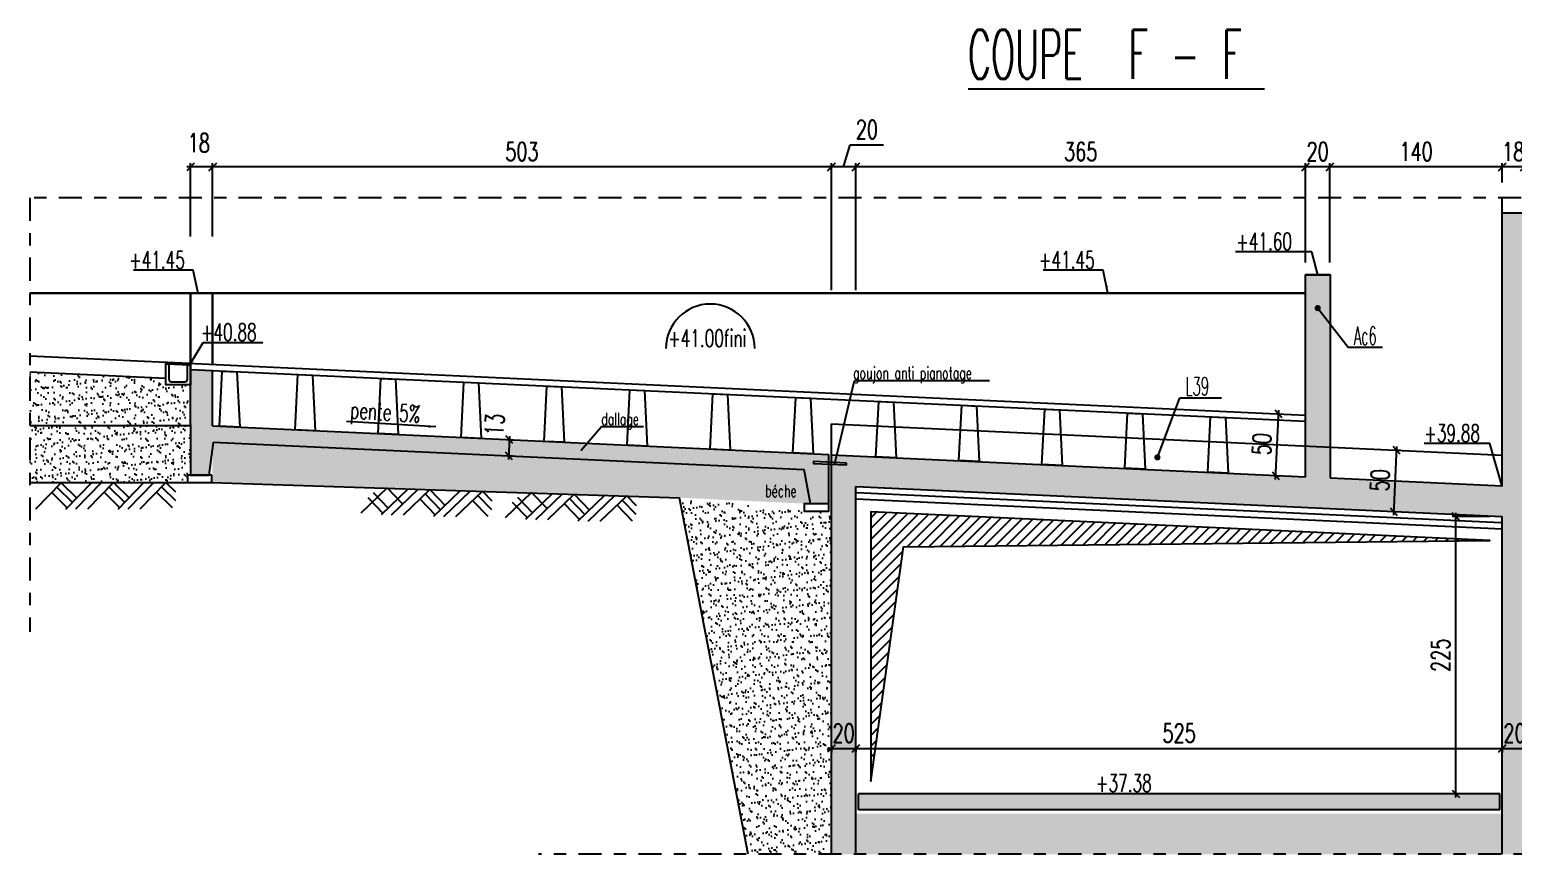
# Model space of a CAD drawing. Extents: x 308 to 787, y -199 to -146.
# Drawn here: x 318.69 to 330.75, y -190.44 to -183.73 of the extents above; entities that cross this region are included whole.
import ezdxf

# ---------------------------------------------------------------- set-up
doc = ezdxf.new("R2010")
doc.units = 0
doc.header["$LTSCALE"] = 0.5
doc.header["$MEASUREMENT"] = 0
for name, pattern in [('AXES2', [1.125, 0.75, -0.125, 0.125, -0.125]), ('CACHE', [0.375, 0.25, -0.125]), ('DISCONTINU2', [0.375, 0.25, -0.125])]:
    doc.linetypes.add(name, pattern=pattern)
doc.layers.get('0').update_dxf_attribs({"linetype": 'CONTINUOUS'})
doc.layers.get('DEFPOINTS').update_dxf_attribs({"linetype": 'CONTINUOUS'})
for name, color, linetype in [('_ SERTI RESERVATION', 210, 'CACHE'), ('AXES', 6, 'AXES2'), ('COTATION', 7, 'CONTINUOUS'), ('HABILLAGE', 7, 'CONTINUOUS'), ('MURS', 3, 'CONTINUOUS'), ('POCHAGE', 254, 'CONTINUOUS'), ('RDC', 7, 'DISCONTINU2'), ('REPERE-POUT', 4, 'CONTINUOUS'), ('REPERE-SEM', 4, 'CONTINUOUS')]:
    doc.layers.add(name, color=color, linetype=linetype)
doc.layers.add('STR - MACONNERIE', color=4, linetype='CONTINUOUS', lineweight=30)
doc.styles.add('ROMANS8', font='romans.shx', dxfattribs={"width": 0.7})
doc.styles.get("Standard").update_dxf_attribs({"font": 'txt.shx'})
doc.linetypes.add('ISOLATION', pattern='A,0.0001,-0.1,[134,ltypeshp.shx,S=0.1,R=0,X=-0.1,Y=0],-0.2,[134,ltypeshp.shx,S=0.1,R=180,X=0.1,Y=0],-0.1', length=0.4001)
doc.dimstyles.new('COT50 cm', dxfattribs={"dimtxt": 0.15, "dimasz": 0.06, "dimexe": 0.03, "dimexo": 0.1, "dimgap": 0.05, "dimtad": 1, "dimdec": 0, "dimlfac": 100, "dimzin": 0, "dimdsep": 46, "dimtxsty": 'ROMANS8', "dimblk1": 'OBLIQUE', "dimblk2": 'OBLIQUE', "dimsah": 1, "dimcen": 0.03, "dimdle": 0.03, "dimclrt": 1, "dimadec": 0, "dimazin": 0, "dimtfac": 1, "dimtdec": 0, "dimtmove": 0, "dimatfit": 3, "dimfxl": 0, "dimtolj": 1, "dimtzin": 0, "dimlwd": -1, "dimlwe": -1, "dimarcsym": 0})
pattern_1 = [(37.5, (-105.33096, -43.32228), (-0.003149668, 0.096341188), [0, -0.076, 0, -0.085, 0, -0.08125]), (7.5, (-105.33096, -43.32228), (0.088488835, 0.141107303), [0, -0.041, 0, -0.0685, 0, -0.02625]), (327.5, (-105.39246, -43.32228), (0.155707093, 0.000282953), [0, -0.025, 0, -0.09, 0, -0.1175]), (317.5, (-105.39246, -43.32228), (0.15030633, 0.04388378), [0, -0.0125, 0, -0.059, 0, -0.0675])]

# ---------------------------------------------------------------- blocks, each defined once
blk = doc.blocks.new('_Oblique')
at = {"layer": 'COTATION', "color": 0, "lineweight": -2}
blk.add_line((-0.5, -0.5), (0.5, 0.5), dxfattribs=at)
blk = doc.blocks.new('*D712')
at = {"layer": 'COTATION', "color": 0, "transparency": 16777216}
for p, q in [((328.816, -187.391), (328.842, -186.828)), ((328.841, -186.858), (328.871, -186.859)), ((328.817, -187.361), (328.847, -187.362))]:
    blk.add_line(p, q, dxfattribs=at)
at = {"layer": 'DEFPOINTS', "color": 0, "transparency": 16777216}
for p in [(328.826, -186.857), (328.841, -186.858), (328.802, -187.36)]:
    blk.add_point(p, dxfattribs=at)
at = {"layer": 'COTATION', "color": 0, "transparency": 16777216, "xscale": 0.06, "yscale": 0.06, "zscale": 0.06}
for p, rotation in [((328.841, -186.858), 87.34204694739125), ((328.817, -187.361), 267.3420469473912)]:
    blk.add_blockref('_Oblique', p, dxfattribs=dict(at, rotation=rotation))
at = {"layer": 'COTATION', "color": 1, "transparency": 16777216, "insert": (328.704, -187.103), "char_height": 0.15, "attachment_point": 5, "rotation": 87.342, "style": 'ROMANS8'}
blk.add_mtext('\\A1;50', dxfattribs=at)
blk = doc.blocks.new('*D718')
at = {"layer": 'COTATION', "color": 0, "transparency": 16777216}
for p, q in [((330.868, -184.851), (330.628, -184.851)), ((330.658, -184.976), (330.658, -184.821)), ((330.838, -184.976), (330.838, -184.821))]:
    blk.add_line(p, q, dxfattribs=at)
at = {"layer": 'DEFPOINTS', "color": 0, "transparency": 16777216}
for p in [(330.658, -184.851), (330.658, -185.076), (330.838, -185.076)]:
    blk.add_point(p, dxfattribs=at)
at = {"layer": 'COTATION', "color": 0, "transparency": 16777216, "xscale": 0.06, "yscale": 0.06, "zscale": 0.06, "rotation": 180}
blk.add_blockref('_Oblique', (330.658, -184.851), dxfattribs=at)
at = {"layer": 'COTATION', "color": 0, "transparency": 16777216, "xscale": 0.06, "yscale": 0.06, "zscale": 0.06}
blk.add_blockref('_Oblique', (330.838, -184.851), dxfattribs=at)
at = {"layer": 'COTATION', "color": 1, "transparency": 16777216, "insert": (330.748, -184.726), "char_height": 0.15, "attachment_point": 5, "style": 'ROMANS8'}
blk.add_mtext('\\A1;18', dxfattribs=at)
blk = doc.blocks.new('*D720')
at = {"layer": 'COTATION', "color": 0, "transparency": 16777216}
for p, q in [((330.688, -184.851), (329.228, -184.851)), ((329.258, -185.626), (329.258, -184.821)), ((330.658, -184.976), (330.658, -184.821))]:
    blk.add_line(p, q, dxfattribs=at)
at = {"layer": 'DEFPOINTS', "color": 0, "transparency": 16777216}
for p in [(329.258, -184.851), (330.658, -185.076), (329.258, -185.726)]:
    blk.add_point(p, dxfattribs=at)
at = {"layer": 'COTATION', "color": 0, "transparency": 16777216, "xscale": 0.06, "yscale": 0.06, "zscale": 0.06, "rotation": 180}
blk.add_blockref('_Oblique', (329.258, -184.851), dxfattribs=at)
at = {"layer": 'COTATION', "color": 0, "transparency": 16777216, "xscale": 0.06, "yscale": 0.06, "zscale": 0.06}
blk.add_blockref('_Oblique', (330.658, -184.851), dxfattribs=at)
at = {"layer": 'COTATION', "color": 1, "transparency": 16777216, "insert": (329.958, -184.726), "char_height": 0.15, "attachment_point": 5, "style": 'ROMANS8'}
blk.add_mtext('\\A1;140', dxfattribs=at)
blk = doc.blocks.new('*D721')
at = {"layer": 'COTATION', "color": 0, "transparency": 16777216}
for p, q in [((325.305, -184.851), (325.359, -184.671)), ((325.359, -184.671), (325.629, -184.671)), ((325.435, -184.851), (325.175, -184.851)), ((325.205, -185.851), (325.205, -184.821)), ((325.405, -185.851), (325.405, -184.821))]:
    blk.add_line(p, q, dxfattribs=at)
at = {"layer": 'DEFPOINTS', "color": 0, "transparency": 16777216}
for p in [(325.205, -184.851), (325.205, -187.19), (325.405, -187.238)]:
    blk.add_point(p, dxfattribs=at)
at = {"layer": 'COTATION', "color": 0, "transparency": 16777216, "xscale": 0.06, "yscale": 0.06, "zscale": 0.06, "rotation": 180}
blk.add_blockref('_Oblique', (325.205, -184.851), dxfattribs=at)
at = {"layer": 'COTATION', "color": 0, "transparency": 16777216, "xscale": 0.06, "yscale": 0.06, "zscale": 0.06}
blk.add_blockref('_Oblique', (325.405, -184.851), dxfattribs=at)
at = {"layer": 'COTATION', "color": 1, "transparency": 16777216, "insert": (325.494, -184.546), "char_height": 0.15, "attachment_point": 5, "style": 'ROMANS8'}
blk.add_mtext('\\A1;20', dxfattribs=at)
blk = doc.blocks.new('*D722')
at = {"layer": 'COTATION', "color": 0, "transparency": 16777216}
for p, q in [((325.235, -184.851), (320.146, -184.851)), ((320.176, -185.302), (320.176, -184.821)), ((325.205, -185.851), (325.205, -184.821))]:
    blk.add_line(p, q, dxfattribs=at)
at = {"layer": 'DEFPOINTS', "color": 0, "transparency": 16777216}
for p in [(320.176, -184.851), (320.176, -185.402), (325.205, -186.979)]:
    blk.add_point(p, dxfattribs=at)
at = {"layer": 'COTATION', "color": 0, "transparency": 16777216, "xscale": 0.06, "yscale": 0.06, "zscale": 0.06, "rotation": 180}
blk.add_blockref('_Oblique', (320.176, -184.851), dxfattribs=at)
at = {"layer": 'COTATION', "color": 0, "transparency": 16777216, "xscale": 0.06, "yscale": 0.06, "zscale": 0.06}
blk.add_blockref('_Oblique', (325.205, -184.851), dxfattribs=at)
at = {"layer": 'COTATION', "color": 1, "transparency": 16777216, "insert": (322.69, -184.726), "char_height": 0.15, "attachment_point": 5, "style": 'ROMANS8'}
blk.add_mtext('\\A1;503', dxfattribs=at)
blk = doc.blocks.new('*D725')
at = {"layer": 'COTATION', "color": 0, "transparency": 16777216}
for p, q in [((320.206, -184.851), (319.966, -184.851)), ((319.996, -185.415), (319.996, -184.821)), ((320.176, -185.415), (320.176, -184.821))]:
    blk.add_line(p, q, dxfattribs=at)
at = {"layer": 'DEFPOINTS', "color": 0, "transparency": 16777216}
for p in [(319.996, -184.851), (319.996, -185.515), (320.176, -185.515)]:
    blk.add_point(p, dxfattribs=at)
at = {"layer": 'COTATION', "color": 0, "transparency": 16777216, "xscale": 0.06, "yscale": 0.06, "zscale": 0.06, "rotation": 180}
blk.add_blockref('_Oblique', (319.996, -184.851), dxfattribs=at)
at = {"layer": 'COTATION', "color": 0, "transparency": 16777216, "xscale": 0.06, "yscale": 0.06, "zscale": 0.06}
blk.add_blockref('_Oblique', (320.176, -184.851), dxfattribs=at)
at = {"layer": 'COTATION', "color": 1, "transparency": 16777216, "insert": (320.064, -184.655), "char_height": 0.15, "attachment_point": 5, "style": 'ROMANS8'}
blk.add_mtext('\\A1;18', dxfattribs=at)
blk = doc.blocks.new('*D797')
at = {"layer": 'COTATION', "color": 0, "transparency": 16777216}
for p, q in [((330.558, -187.693), (330.252, -187.693)), ((330.282, -189.976), (330.282, -187.663)), ((330.538, -189.946), (330.252, -189.946))]:
    blk.add_line(p, q, dxfattribs=at)
at = {"layer": 'DEFPOINTS', "color": 0, "transparency": 16777216}
for p in [(330.282, -187.693), (330.658, -187.693), (330.638, -189.946)]:
    blk.add_point(p, dxfattribs=at)
at = {"layer": 'COTATION', "color": 0, "transparency": 16777216, "xscale": 0.06, "yscale": 0.06, "zscale": 0.06}
for p, rotation in [((330.282, -187.693), 90), ((330.282, -189.946), 270)]:
    blk.add_blockref('_Oblique', p, dxfattribs=dict(at, rotation=rotation))
at = {"layer": 'COTATION', "color": 1, "transparency": 16777216, "insert": (330.157, -188.82), "char_height": 0.15, "attachment_point": 5, "rotation": 90, "style": 'ROMANS8'}
blk.add_mtext('\\A1;225', dxfattribs=at)
blk = doc.blocks.new('*D872')
at = {"layer": 'COTATION', "color": 0, "transparency": 16777216}
for p, q in [((322.59, -187.038), (322.581, -187.228)), ((322.588, -187.068), (322.618, -187.07)), ((322.582, -187.198), (322.612, -187.199))]:
    blk.add_line(p, q, dxfattribs=at)
at = {"layer": 'DEFPOINTS', "color": 0, "transparency": 16777216}
for p in [(322.535, -187.066), (322.529, -187.196), (322.582, -187.198)]:
    blk.add_point(p, dxfattribs=at)
at = {"layer": 'COTATION', "color": 0, "transparency": 16777216, "xscale": 0.06, "yscale": 0.06, "zscale": 0.06}
for p, rotation in [((322.588, -187.068), 87.34204694736017), ((322.582, -187.198), 267.3420469473602)]:
    blk.add_blockref('_Oblique', p, dxfattribs=dict(at, rotation=rotation))
at = {"layer": 'COTATION', "color": 1, "transparency": 16777216, "insert": (322.468, -186.945), "char_height": 0.15, "attachment_point": 5, "rotation": 87.342, "style": 'ROMANS8'}
blk.add_mtext('\\A1;13', dxfattribs=at)
blk = doc.blocks.new('*D1298')
at = {"layer": 'COTATION', "color": 0, "transparency": 16777216}
for p, q in [((329.776, -187.682), (329.802, -187.123)), ((329.8, -187.153), (329.83, -187.154)), ((329.777, -187.652), (329.807, -187.654))]:
    blk.add_line(p, q, dxfattribs=at)
at = {"layer": 'DEFPOINTS', "color": 0, "transparency": 16777216}
for p in [(329.741, -187.15), (329.8, -187.153), (329.718, -187.649)]:
    blk.add_point(p, dxfattribs=at)
at = {"layer": 'COTATION', "color": 0, "transparency": 16777216, "xscale": 0.06, "yscale": 0.06, "zscale": 0.06}
for p, rotation in [((329.8, -187.153), 87.34204694738791), ((329.777, -187.652), 267.3420469473879)]:
    blk.add_blockref('_Oblique', p, dxfattribs=dict(at, rotation=rotation))
at = {"layer": 'COTATION', "color": 1, "transparency": 16777216, "insert": (329.664, -187.397), "char_height": 0.15, "attachment_point": 5, "rotation": 87.342, "style": 'ROMANS8'}
blk.add_mtext('\\A1;50', dxfattribs=at)
blk = doc.blocks.new('*D1299')
at = {"layer": 'COTATION', "color": 0, "transparency": 16777216}
for p, q in [((325.175, -189.578), (325.435, -189.578)), ((325.205, -189.571), (325.205, -189.608)), ((325.405, -189.571), (325.405, -189.608))]:
    blk.add_line(p, q, dxfattribs=at)
at = {"layer": 'DEFPOINTS', "color": 0, "transparency": 16777216}
for p in [(325.205, -189.471), (325.405, -189.471), (325.405, -189.578)]:
    blk.add_point(p, dxfattribs=at)
at = {"layer": 'COTATION', "color": 0, "transparency": 16777216, "xscale": 0.06, "yscale": 0.06, "zscale": 0.06, "rotation": 180}
blk.add_blockref('_Oblique', (325.205, -189.578), dxfattribs=at)
at = {"layer": 'COTATION', "color": 0, "transparency": 16777216, "xscale": 0.06, "yscale": 0.06, "zscale": 0.06}
blk.add_blockref('_Oblique', (325.405, -189.578), dxfattribs=at)
at = {"layer": 'COTATION', "color": 1, "transparency": 16777216, "insert": (325.305, -189.453), "char_height": 0.15, "attachment_point": 5, "style": 'ROMANS8'}
blk.add_mtext('\\A1;20', dxfattribs=at)
blk = doc.blocks.new('*D1300')
at = {"layer": 'COTATION', "color": 0, "transparency": 16777216}
for p, q in [((325.375, -189.578), (330.688, -189.578)), ((325.405, -189.571), (325.405, -189.608)), ((330.658, -189.578), (330.658, -189.608))]:
    blk.add_line(p, q, dxfattribs=at)
at = {"layer": 'DEFPOINTS', "color": 0, "transparency": 16777216}
for p in [(325.405, -189.471), (330.658, -189.487), (330.658, -189.578)]:
    blk.add_point(p, dxfattribs=at)
at = {"layer": 'COTATION', "color": 0, "transparency": 16777216, "xscale": 0.06, "yscale": 0.06, "zscale": 0.06, "rotation": 180}
blk.add_blockref('_Oblique', (325.405, -189.578), dxfattribs=at)
at = {"layer": 'COTATION', "color": 0, "transparency": 16777216, "xscale": 0.06, "yscale": 0.06, "zscale": 0.06}
blk.add_blockref('_Oblique', (330.658, -189.578), dxfattribs=at)
at = {"layer": 'COTATION', "color": 1, "transparency": 16777216, "insert": (328.032, -189.453), "char_height": 0.15, "attachment_point": 5, "style": 'ROMANS8'}
blk.add_mtext('\\A1;525', dxfattribs=at)
blk = doc.blocks.new('*D1301')
at = {"layer": 'COTATION', "color": 0, "transparency": 16777216}
for p, q in [((330.628, -189.578), (330.888, -189.578)), ((330.658, -189.578), (330.658, -189.608)), ((330.858, -189.578), (330.858, -189.608))]:
    blk.add_line(p, q, dxfattribs=at)
at = {"layer": 'DEFPOINTS', "color": 0, "transparency": 16777216}
for p in [(330.658, -189.487), (330.858, -189.487), (330.858, -189.578)]:
    blk.add_point(p, dxfattribs=at)
at = {"layer": 'COTATION', "color": 0, "transparency": 16777216, "xscale": 0.06, "yscale": 0.06, "zscale": 0.06, "rotation": 180}
blk.add_blockref('_Oblique', (330.658, -189.578), dxfattribs=at)
at = {"layer": 'COTATION', "color": 0, "transparency": 16777216, "xscale": 0.06, "yscale": 0.06, "zscale": 0.06}
blk.add_blockref('_Oblique', (330.858, -189.578), dxfattribs=at)
at = {"layer": 'COTATION', "color": 1, "transparency": 16777216, "insert": (330.758, -189.453), "char_height": 0.15, "attachment_point": 5, "style": 'ROMANS8'}
blk.add_mtext('\\A1;20', dxfattribs=at)
blk = doc.blocks.new('*D1302')
at = {"layer": 'COTATION', "color": 0, "transparency": 16777216}
for p, q in [((329.288, -184.851), (329.028, -184.851)), ((329.058, -185.626), (329.058, -184.821)), ((329.258, -185.626), (329.258, -184.821))]:
    blk.add_line(p, q, dxfattribs=at)
at = {"layer": 'DEFPOINTS', "color": 0, "transparency": 16777216}
for p in [(329.058, -184.851), (329.058, -185.726), (329.258, -185.726)]:
    blk.add_point(p, dxfattribs=at)
at = {"layer": 'COTATION', "color": 0, "transparency": 16777216, "xscale": 0.06, "yscale": 0.06, "zscale": 0.06, "rotation": 180}
blk.add_blockref('_Oblique', (329.058, -184.851), dxfattribs=at)
at = {"layer": 'COTATION', "color": 0, "transparency": 16777216, "xscale": 0.06, "yscale": 0.06, "zscale": 0.06}
blk.add_blockref('_Oblique', (329.258, -184.851), dxfattribs=at)
at = {"layer": 'COTATION', "color": 1, "transparency": 16777216, "insert": (329.158, -184.726), "char_height": 0.15, "attachment_point": 5, "style": 'ROMANS8'}
blk.add_mtext('\\A1;20', dxfattribs=at)
blk = doc.blocks.new('*D1303')
at = {"layer": 'COTATION', "color": 0, "transparency": 16777216}
for p, q in [((329.088, -184.851), (325.375, -184.851)), ((325.405, -185.539), (325.405, -184.821)), ((329.058, -185.626), (329.058, -184.821))]:
    blk.add_line(p, q, dxfattribs=at)
at = {"layer": 'DEFPOINTS', "color": 0, "transparency": 16777216}
for p in [(325.405, -184.851), (325.405, -185.639), (329.058, -185.726)]:
    blk.add_point(p, dxfattribs=at)
at = {"layer": 'COTATION', "color": 0, "transparency": 16777216, "xscale": 0.06, "yscale": 0.06, "zscale": 0.06, "rotation": 180}
blk.add_blockref('_Oblique', (325.405, -184.851), dxfattribs=at)
at = {"layer": 'COTATION', "color": 0, "transparency": 16777216, "xscale": 0.06, "yscale": 0.06, "zscale": 0.06}
blk.add_blockref('_Oblique', (329.058, -184.851), dxfattribs=at)
at = {"layer": 'COTATION', "color": 1, "transparency": 16777216, "insert": (327.232, -184.726), "char_height": 0.15, "attachment_point": 5, "style": 'ROMANS8'}
blk.add_mtext('\\A1;365', dxfattribs=at)

msp = doc.modelspace()

# ---------------------------------------------------------------- hatches: boundary and pattern name
h = msp.add_hatch()
h.set_pattern_fill('ANSI31', color=251, scale=0.005, angle=45)
h.set_pattern_definition([(90, (-3027.131106, -1688.652433), (-0.015875, 2e-18), [])])
h.paths.add_polyline_path([(319.983, -186.4617), (319.8082, -186.4536), (319.8082, -186.4386), (319.983, -186.4467)])
at = {"layer": '_ SERTI RESERVATION'}
h = msp.add_hatch(dxfattribs=at)
h.set_pattern_fill('ANSI31', color=256, scale=0.5)
h.set_pattern_definition([(45, (-2.959153, 0), (-0.044194174, 0.044194174), [])])
h.paths.add_polyline_path([(325.5271, -187.6544), (325.5253, -189.8465), (325.7926, -187.9378), (330.5585, -187.888)])
at = {"layer": 'HABILLAGE'}
h = msp.add_hatch(dxfattribs=at)
h.set_pattern_fill('AR-SAND', color=256, scale=0.05, style=0)
h.set_pattern_definition([(37.5, (-2.95915, 0), (-0.003149668, 0.096341188), [0, -0.076, 0, -0.085, 0, -0.08125]), (7.5, (-2.95915, 0), (0.088488835, 0.141107303), [0, -0.041, 0, -0.0685, 0, -0.02625]), (327.5, (-3.02065, 0), (0.155707093, 0.000282953), [0, -0.025, 0, -0.09, 0, -0.1175]), (317.5, (-3.02065, 0), (0.15030633, 0.04388378), [0, -0.0125, 0, -0.059, 0, -0.0675])])
h.paths.add_polyline_path([(319.9957, -186.9562), (319.9957, -186.9478), (319.9957, -186.6223), (319.7957, -186.6223), (319.7957, -186.5681), (318.6887, -186.5167), (318.6887, -186.9562)])
h = msp.add_hatch(dxfattribs=at)
h.set_pattern_fill('AR-SAND', color=256, scale=0.05, style=0)
h.set_pattern_definition(pattern_1)
h.paths.add_polyline_path([(318.6887, -186.9562), (318.6887, -187.4167), (319.9707, -187.4167), (319.9957, -187.3573), (319.9957, -186.9562)])
h = msp.add_hatch(dxfattribs=at)
h.set_pattern_fill('AR-SAND', color=256, scale=0.05, style=0)
h.set_pattern_definition(pattern_1)
h.paths.add_polyline_path([(324.9852, -187.3096), (320.1795, -187.0865), (320.1707, -187.4167), (323.9695, -187.539), (325.0352, -187.5896)])
h = msp.add_hatch(dxfattribs=at)
h.set_pattern_fill('AR-SAND', color=256, scale=0.05, style=0)
h.set_pattern_definition([(37.5, (-122.976335, 10.106125), (-0.003149668, 0.096341188), [0, -0.076, 0, -0.085, 0, -0.08125]), (7.5, (-122.97634, 10.10612), (0.088488835, 0.141107303), [0, -0.041, 0, -0.0685, 0, -0.02625]), (327.5, (-123.037835, 10.106125), (0.155707093, 0.000282953), [0, -0.025, 0, -0.09, 0, -0.1175]), (317.5, (-123.03784, 10.10612), (0.15030633, 0.04388378), [0, -0.0125, 0, -0.059, 0, -0.0675])])
h.paths.add_polyline_path([(325.2052, -190.4379), (324.5279, -190.4379), (323.9695, -187.539), (324.9852, -187.6491), (325.2052, -187.6491)])
h = msp.add_hatch(dxfattribs=at)
h.set_pattern_fill('AR-SAND', color=256, scale=0.05, style=0)
h.set_pattern_definition([(37.5, (-34.764936, -60.03917), (-0.003149668, 0.096341188), [0, -0.076, 0, -0.085, 0, -0.08125]), (7.5, (-34.76494, -60.03917), (0.088488835, 0.141107303), [0, -0.041, 0, -0.0685, 0, -0.02625]), (327.5, (-34.826436, -60.03917), (0.155707093, 0.000282953), [0, -0.025, 0, -0.09, 0, -0.1175]), (317.5, (-34.82644, -60.03917), (0.15030633, 0.04388378), [0, -0.0125, 0, -0.059, 0, -0.0675])])
h.paths.add_polyline_path([(330.6585, -190.4379), (325.4052, -190.4379), (325.4052, -190.1062), (330.6585, -190.1062)])
at = {"layer": 'POCHAGE'}
h = msp.add_hatch(color=256, dxfattribs=at)
h.paths.add_polyline_path([(325.2052, -187.267), (325.3286, -187.2728), (325.3293, -187.2579), (325.2052, -187.252), (325.2052, -187.1896), (329.0585, -187.3685), (329.0585, -186.6765), (329.2585, -186.6765), (329.2585, -187.3778), (330.6585, -187.4428), (330.6585, -185.2265), (330.8385, -185.2265), (330.8385, -186.4265), (330.8585, -186.4265), (330.8585, -187.2265), (330.8585, -190.4379), (330.6585, -190.4379), (330.6585, -187.6931), (325.4052, -187.4492), (325.4052, -190.4379), (325.2052, -190.4379)])
h.paths.add_polyline_path([(329.0585, -186.4265), (329.2585, -186.4265), (329.2585, -186.6765), (329.0585, -186.6765)], flags=17)
h.paths.add_polyline_path([(329.0585, -186.3265), (329.2585, -186.3265), (329.2585, -186.4265), (329.0585, -186.4265)], flags=17)
h.paths.add_polyline_path([(329.0585, -185.7265), (329.2585, -185.7265), (329.2585, -186.3265), (329.0585, -186.3265)], flags=17)
h = msp.add_hatch(color=256, dxfattribs=at)
h.paths.add_polyline_path([(324.9852, -187.3096), (320.1795, -187.0865), (320.1757, -186.9562), (325.1852, -187.1887), (325.1852, -187.251), (325.0611, -187.2452), (325.0604, -187.2602), (325.1852, -187.2661), (325.1852, -187.5896), (325.0352, -187.5896)])
h.paths.add_polyline_path([(320.1757, -186.5057), (320.1757, -186.9562), (320.1795, -187.0865), (320.1457, -187.3573)])
h.paths.add_polyline_path([(319.9962, -186.4973), (319.9957, -187.3573), (320.1457, -187.3573), (320.1757, -186.5057)])
msp.add_hatch(color=256, dxfattribs=at).paths.add_polyline_path([(325.4252, -189.9465), (325.4252, -190.0765), (330.6385, -190.0765), (330.6385, -189.9465)])

# ---------------------------------------------------------------- linework, layer by layer
at = {"color": 113}
for p, q in [((319.8207, -186.455), (319.8207, -186.5773)), ((319.9707, -186.5773), (319.9707, -186.4624)), ((319.8407, -186.5973), (319.9507, -186.5973))]:
    msp.add_line(p, q, dxfattribs=at)
for points in [[(319.9832, -186.4473), (319.9957, -186.4473), (319.9957, -186.6223), (319.7957, -186.6223), (319.7957, -186.438), (319.8082, -186.4386)], [(319.8082, -186.4386), (319.8082, -186.455), (319.8207, -186.455)], [(319.9832, -186.4473), (319.9832, -186.4624), (319.9707, -186.4624)]]:
    msp.add_lwpolyline(points, dxfattribs=at)
at = {"elevation": 0}
msp.add_lwpolyline([(319.983, -186.4617), (319.8082, -186.4536), (319.8082, -186.4386), (319.983, -186.4467)], close=True, dxfattribs=at)
at = {"color": 113}
for centre, start, end in [((319.8407, -186.5773), 180, 270), ((319.9507, -186.5773), 270, 0)]:
    msp.add_arc(centre, 0.02, start, end, dxfattribs=at)
at = {"layer": '_ SERTI RESERVATION', "linetype": 'ByBlock'}
msp.add_lwpolyline([(325.5253, -189.8465), (325.7926, -187.9378), (330.5585, -187.888), (325.5271, -187.6544)], close=True, dxfattribs=at)
at = {"layer": 'AXES', "color": 6, "ltscale": 0.5}
for p, q in [((337.6373, -185.1005), (318.6887, -185.1005)), ((318.6887, -185.1005), (318.6887, -188.6293)), ((333.5746, -190.4379), (322.8251, -190.4379))]:
    msp.add_line(p, q, dxfattribs=at)
at = {"layer": 'COTATION'}
msp.add_line((319.9957, -186.4973), (319.9957, -186.4473), dxfattribs=at)
for points in [[(320.3958, -186.9664), (320.2313, -186.9587), (320.2533, -186.5093), (320.3737, -186.5149)], [(321.0102, -186.9949), (320.8457, -186.9873), (320.8677, -186.5378), (320.9881, -186.5434)], [(321.6848, -187.0262), (321.5203, -187.0186), (321.5423, -186.5691), (321.6627, -186.5747)], [(322.3593, -187.0575), (322.1949, -187.0499), (322.2169, -186.6004), (322.3373, -186.606)], [(323.0339, -187.0888), (322.8695, -187.0812), (322.8915, -186.6317), (323.0119, -186.6373)], [(323.7085, -187.1202), (323.5441, -187.1125), (323.566, -186.6631), (323.6864, -186.6687)], [(324.3831, -187.1515), (324.2187, -187.1438), (324.2406, -186.6944), (324.361, -186.7)], [(325.0577, -187.1828), (324.8933, -187.1752), (324.9152, -186.7257), (325.0356, -186.7313)], [(325.7323, -187.2141), (325.5678, -187.2065), (325.5898, -186.757), (325.7102, -186.7626)], [(326.4069, -187.2454), (326.2424, -187.2378), (326.2644, -186.7883), (326.3848, -186.7939)], [(327.0815, -187.2767), (326.917, -187.2691), (326.939, -186.8196), (327.0594, -186.8252)], [(327.7561, -187.3081), (327.5916, -187.3004), (327.6136, -186.851), (327.734, -186.8566)], [(328.4307, -187.3394), (328.2662, -187.3317), (328.2882, -186.8823), (328.4086, -186.8879)]]:
    msp.add_lwpolyline(points, close=True, dxfattribs=at)
at = {"layer": 'COTATION', "color": 0}
msp.add_lwpolyline([(325.3293, -187.2579), (325.0611, -187.2452), (325.0604, -187.2602), (325.3286, -187.2728)], close=True, dxfattribs=at)
at = {"layer": 'COTATION'}
msp.add_arc((324.221, -186.3265), 0.3611, 0, 180, dxfattribs=at)
at = {"layer": 'HABILLAGE', "color": 1}
for p, q in [((318.6887, -187.4167), (320.1707, -187.4167)), ((320.1707, -187.4167), (323.9695, -187.539)), ((324.5279, -190.4379), (323.9695, -187.539))]:
    msp.add_line(p, q, dxfattribs=at)
at = {"layer": 'HABILLAGE'}
for p, q in [((318.7386, -187.6292), (318.9464, -187.4167)), ((318.8679, -187.4964), (318.9946, -187.6204)), ((318.909, -187.4543), (319.0358, -187.5783)), ((318.9446, -187.4176), (319.0716, -187.5417)), ((318.9834, -187.6312), (319.1931, -187.4167)), ((319.064, -187.6303), (319.2729, -187.4167)), ((319.1622, -187.6292), (319.3699, -187.4167)), ((319.2932, -187.4955), (319.4199, -187.6195)), ((319.3343, -187.4535), (319.4611, -187.5774)), ((319.3699, -187.4167), (319.4968, -187.5408)), ((319.4081, -187.6312), (319.6179, -187.4167)), ((319.4888, -187.6303), (319.6985, -187.4158)), ((319.5869, -187.6292), (319.7966, -187.4147)), ((319.7199, -187.4935), (319.8467, -187.6175)), ((319.761, -187.4515), (319.875, -187.5629)), ((319.7966, -187.4147), (319.875, -187.4913)), ((321.382, -187.6629), (321.5965, -187.4572)), ((321.4803, -187.4965), (321.6031, -187.6245)), ((321.549, -187.6757), (321.7655, -187.468)), ((321.5947, -187.458), (321.7176, -187.5861)), ((321.6297, -187.6774), (321.8453, -187.4706)), ((321.7278, -187.6794), (321.9422, -187.4737)), ((321.9054, -187.5093), (322.0282, -187.6373)), ((321.9422, -187.4737), (322.0651, -187.6019)), ((321.9735, -187.6894), (322.1901, -187.4817)), ((322.0542, -187.691), (322.2707, -187.4834)), ((322.1523, -187.6931), (322.3688, -187.4854)), ((322.332, -187.521), (322.4423, -187.6361)), ((322.3688, -187.4854), (322.4446, -187.5645)), ((322.5555, -187.7006), (322.77, -187.4949)), ((322.7225, -187.7135), (322.939, -187.5058)), ((322.7682, -187.4957), (322.8911, -187.6238)), ((322.8032, -187.7152), (323.0188, -187.5084)), ((322.9012, -187.7172), (323.1157, -187.5115)), ((323.1157, -187.5115), (323.2386, -187.6396)), ((323.147, -187.7271), (323.3636, -187.5195)), ((323.2277, -187.7288), (323.4442, -187.5212)), ((323.3258, -187.7309), (323.5423, -187.5232)), ((323.5423, -187.5232), (323.6181, -187.6023)), ((321.4379, -187.5372), (321.5606, -187.6652)), ((321.863, -187.55), (321.9857, -187.678)), ((322.2895, -187.5618), (322.4123, -187.6897)), ((322.6114, -187.575), (322.7341, -187.703)), ((322.6538, -187.5343), (322.7766, -187.6622)), ((323.0365, -187.5878), (323.1592, -187.7158)), ((323.0789, -187.5471), (323.2017, -187.6751)), ((323.463, -187.5995), (323.5858, -187.7275)), ((323.5055, -187.5588), (323.6158, -187.6738))]:
    msp.add_line(p, q, dxfattribs=at)
at = {"layer": 'HABILLAGE', "linetype": 'ISOLATION', "ltscale": 0.2}
msp.add_line((330.6474, -187.743), (325.4114, -187.4999), dxfattribs=at)
at = {"layer": 'MURS'}
for p, q in [((330.6585, -187.4428), (330.6585, -185.2265)), ((330.8385, -185.2265), (330.6585, -185.2265)), ((329.2585, -185.7265), (329.0585, -185.7265)), ((319.9957, -186.9478), (319.9957, -186.4973)), ((319.9962, -186.4973), (320.1758, -186.5057)), ((320.1757, -186.9562), (320.1757, -186.5057)), ((319.9957, -186.9478), (319.9957, -187.3573)), ((320.1757, -186.9562), (325.1852, -187.1887)), ((320.1795, -187.0865), (320.1457, -187.3573)), ((320.1795, -187.0865), (324.9852, -187.3096)), ((325.1852, -187.5896), (325.1852, -187.1887)), ((325.2052, -190.4379), (325.2052, -187.1896)), ((325.2052, -187.1896), (329.0585, -187.3685)), ((319.9957, -187.3573), (320.1457, -187.3573)), ((325.0352, -187.5896), (324.9852, -187.3096)), ((329.2585, -187.3778), (330.6585, -187.4428)), ((325.4052, -187.4492), (330.6585, -187.6931)), ((325.4052, -190.4379), (325.4052, -187.4492)), ((325.1852, -187.5896), (325.0352, -187.5896)), ((330.6585, -190.4379), (330.6585, -187.6931)), ((330.6385, -189.9465), (325.4252, -189.9465)), ((325.4252, -190.0765), (325.4252, -189.9465)), ((330.6385, -190.0765), (330.6385, -189.9465)), ((330.6385, -190.0765), (325.4252, -190.0765))]:
    msp.add_line(p, q, dxfattribs=at)
at = {"layer": 'MURS', "color": 8}
for p, q in [((325.2052, -186.9394), (330.6585, -187.1925)), ((325.2052, -187.1896), (325.2052, -186.9394))]:
    msp.add_line(p, q, dxfattribs=at)
at = {"layer": 'MURS'}
msp.add_lwpolyline([(329.0585, -187.3685), (329.0585, -185.7265), (329.2585, -185.7265), (329.2585, -187.3778)], dxfattribs=at)
at = {"layer": 'MURS', "color": 0}
for points in [[(320.1707, -187.3573), (319.9707, -187.3573), (319.9707, -187.4167), (320.1707, -187.4167)], [(325.1852, -187.5896), (324.9852, -187.5896), (324.9852, -187.6491), (325.1852, -187.6491)]]:
    msp.add_lwpolyline(points, close=True, dxfattribs=at)
at = {"layer": 'RDC'}
msp.add_line((330.6585, -185.2265), (330.6585, -185.1005), dxfattribs=at)
at = {"layer": 'RDC', "linetype": 'ByBlock'}
for p, q in [((318.6887, -186.3866), (329.0585, -186.868)), ((318.6901, -186.5168), (319.7957, -186.5681)), ((319.9957, -186.4973), (329.0585, -186.918)), ((319.9957, -186.9562), (318.6887, -186.9562)), ((325.4052, -187.5486), (330.6585, -187.7925))]:
    msp.add_line(p, q, dxfattribs=at)
at = {"layer": 'STR - MACONNERIE', "color": 8}
for p, q in [((319.9957, -185.8765), (318.6887, -185.8765)), ((319.9957, -185.8765), (320.1757, -185.8765)), ((319.9957, -186.4473), (319.9957, -185.8765)), ((329.0585, -185.8765), (320.1757, -185.8765)), ((320.1757, -186.4556), (320.1757, -185.8765))]:
    msp.add_line(p, q, dxfattribs=at)

# ---------------------------------------------------------------- texts
at = {"layer": 'HABILLAGE', "color": 1, "style": 'ROMANS8', "width": 0.65}
for s, height, p in [('+41.60', 0.14, (328.4968, -185.5262)), ('+41.45', 0.14, (319.4979, -185.6762)), ('+41.45', 0.14, (326.8933, -185.6762)), ('+40.88', 0.14, (320.0811, -186.2634)), ('+41.00fini ', 0.14, (323.8793, -186.3124)), ('goujon anti pianotage', 0.1, (325.3811, -186.5753)), ('dallage', 0.1, (323.3349, -186.9502)), ('+39.88', 0.14, (330.0254, -187.0846)), ('béche', 0.1, (324.6667, -187.5337)), ('+37.38', 0.14, (327.3567, -189.929))]:
    msp.add_text(s, height=height, dxfattribs=at).set_placement(p)
msp.add_text('pente 5%%%', height=0.14, rotation=356.46135, dxfattribs=at).set_placement((321.2916, -186.8941))
at = {"layer": 'REPERE-POUT', "width": 0.519}
for s, p in [('Ac6', (329.4512, -186.2975)), ('L39', (328.0848, -186.7087))]:
    msp.add_text(s, height=0.15, dxfattribs=at).set_placement(p)
at = {"layer": 'REPERE-SEM', "color": 4, "width": 0.519}
msp.add_text(' %%UCOUPE  F - F ', height=0.4, dxfattribs=at).set_placement((326.1309, -184.1348))

# ---------------------------------------------------------------- dimensions: what is measured, and where the dimension line sits
at = {"layer": 'COTATION'}
for base, p1, p2, angle, picture, middle in [((325.2052, -184.8507), (325.4052, -187.2382), (325.2052, -187.1896), 180, '*D721', (325.4092, -184.5457)), ((320.1757, -184.8507), (325.2052, -186.9787), (320.1757, -185.4017), 180, '*D722', (322.6905, -184.7257)), ((325.4052, -184.8507), (329.0585, -185.7265), (325.4052, -185.6391), 180, '*D1303', (327.2318, -184.7257)), ((329.2585, -184.8507), (330.6585, -185.0763), (329.2585, -185.7265), 180, '*D720', (329.9585, -184.7257)), ((330.2823, -187.6931), (330.6385, -189.9465), (330.6585, -187.6931), 90, '*D797', (330.1573, -188.8198))]:
    dim = msp.add_linear_dim(base=base, p1=p1, p2=p2, angle=angle, dimstyle='COT50 cm', override={"dimtmove": 1}, dxfattribs=at)
    dim.commit()
    dim.dimension.update_dxf_attribs({"geometry": picture, "text_midpoint": middle})
for base, p1, p2, angle, picture, middle, dimtype in [((319.9957, -184.8507), (320.1757, -185.5152), (319.9957, -185.5152), 180, '*D725', (320.0644, -184.7798), 160), ((329.0585, -184.8507), (329.2585, -185.7265), (329.0585, -185.7265), 180, '*D1302', (329.1585, -184.8507), 160), ((330.6585, -184.8507), (330.8385, -185.0763), (330.6585, -185.0763), 180, '*D718', (330.7485, -184.8507), 160), ((322.5824, -187.198), (322.5351, -187.0657), (322.5291, -187.1955), 267.34205, '*D872', (322.5925, -186.9504), 161)]:
    dim = msp.add_linear_dim(base=base, p1=p1, p2=p2, angle=angle, dimstyle='COT50 cm', override={"dimtmove": 1}, dxfattribs=at)
    dim.commit()
    dim.dimension.update_dxf_attribs({"geometry": picture, "text_midpoint": middle, "dimtype": dimtype})
dim = msp.add_aligned_dim(p1=(328.8023, -187.3599), p2=(328.8256, -186.8572), distance=-0.0152, dimstyle='COT50 cm', override={"dimtmove": 1}, dxfattribs=at)
dim.commit()
dim.dimension.update_dxf_attribs({"geometry": '*D712', "text_midpoint": (328.7042, -187.1035)})
dim = msp.add_aligned_dim(p1=(329.7182, -187.6494), p2=(329.7414, -187.15), distance=-0.0589, dimstyle='COT50 cm', dxfattribs=at)
dim.commit()
dim.dimension.update_dxf_attribs({"geometry": '*D1298', "text_midpoint": (329.6637, -187.3966)})
for base, p1, p2, picture, middle in [((325.4052, -189.5785), (325.2052, -189.4707), (325.4052, -189.4707), '*D1299', (325.3052, -189.5785)), ((330.8585, -189.5785), (330.6585, -189.4865), (330.8585, -189.4865), '*D1301', (330.7585, -189.5785))]:
    dim = msp.add_linear_dim(base=base, p1=p1, p2=p2, dimstyle='COT50 cm', dxfattribs=at)
    dim.commit()
    dim.dimension.update_dxf_attribs({"geometry": picture, "text_midpoint": middle, "dimtype": 160})
dim = msp.add_linear_dim(base=(330.6585, -189.5785), p1=(325.4052, -189.4707), p2=(330.6585, -189.4865), dimstyle='COT50 cm', dxfattribs=at)
dim.commit()
dim.dimension.update_dxf_attribs({"geometry": '*D1300', "text_midpoint": (328.0318, -189.4535)})

# ---------------------------------------------------------------- leaders
msp.add_leader([(321.9889, -186.9638), (321.2628, -186.9189)], dimstyle='COT50 cm', override={"dimgap": 0.05, "dimtad": 0}, dxfattribs=at)
at = {"layer": 'MURS', "color": 1}
for points, override in [([(329.1585, -185.7265), (329.1101, -185.5403), (328.489, -185.5403)], {"dimgap": 0.05, "dimtad": 0, "dimfxl": 10, "dimfxlon": 1}), ([(320.0577, -185.8765), (320.0178, -185.6903), (319.5317, -185.6903)], {"dimgap": 0.05, "dimtad": 0, "dimfxl": 10, "dimfxlon": 1}), ([(327.4531, -185.8765), (327.4132, -185.6903), (326.9271, -185.6903)], {"dimgap": 0.05, "dimtad": 0, "dimfxl": 10, "dimfxlon": 1}), ([(329.1584, -185.998), (329.405, -186.3152), (329.6854, -186.3152)], {"dimasz": 0.2, "dimtad": 0, "dimldrblk": 'DOTSMALL', "dimfxl": 10}), ([(319.9957, -186.4473), (320.0984, -186.2774), (320.5845, -186.2774)], {"dimgap": 0.05, "dimtad": 0, "dimfxl": 10, "dimfxlon": 1}), ([(325.2331, -187.2615), (325.3922, -186.5864), (326.4902, -186.5864)], {"dimtad": 0, "dimldrblk": 'DOTSMALL', "dimfxl": 10}), ([(327.8556, -187.2116), (328.0385, -186.7264), (328.3773, -186.7264)], {"dimasz": 0.2, "dimtad": 0, "dimldrblk": 'DOTSMALL', "dimfxl": 10}), ([(323.1726, -187.1517), (323.3354, -186.9614), (323.6793, -186.9614)], {"dimtad": 0, "dimldrblk": 'DOTSMALL', "dimfxl": 10}), ([(330.6566, -187.4468), (330.5582, -187.0987), (330.0245, -187.0987)], {"dimgap": 0.05, "dimtad": 0, "dimfxl": 10, "dimfxlon": 1})]:
    msp.add_leader(points, dimstyle='COT50 cm', override=override, dxfattribs=at)

doc.saveas('drawing.dxf')
